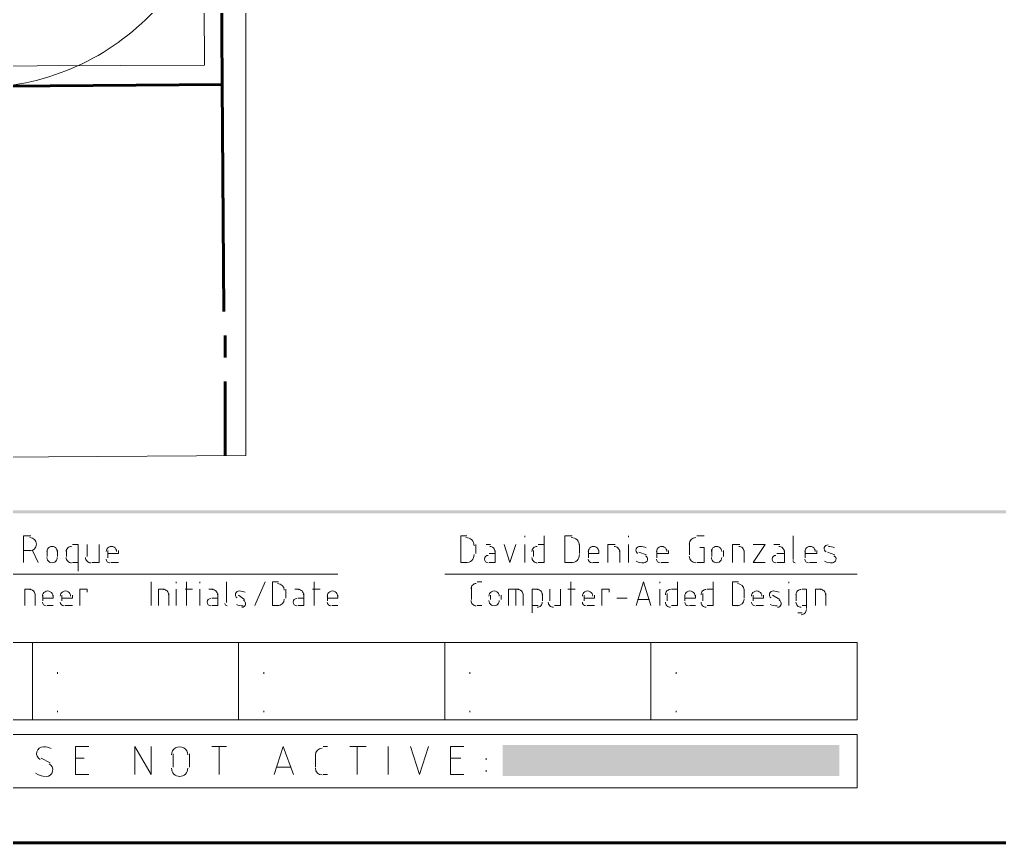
# Model space of a CAD drawing. Header units: millimetres. Extents: x 5.9 to 40.1, y 2 to 30.5.
# Drawn here: x 25.465 to 28.521, y 2.43 to 5.002 of the extents above; entities that cross this region are included whole.
import ezdxf

# ---------------------------------------------------------------- set-up
doc = ezdxf.new("R2010")
doc.units = ezdxf.units.MM
for name, color, linetype in [('PDF_0', 7, 'Continuous'), ('PDF_S31$BOUNDARY-NODE', 3, 'Continuous'), ('PDF_S31$Notes', 6, 'Continuous')]:
    doc.layers.add(name, color=color, linetype=linetype)
doc.layers.add('PDF_S31$LOTS', color=254, linetype='Continuous', true_color=0xdcdcdc)

msp = doc.modelspace()

# ---------------------------------------------------------------- linework, layer by layer
at = {"layer": 'PDF_0', "lineweight": 0, "const_width": 0.00925}
msp.add_lwpolyline([(40.0887, 2.4351), (40.0887, 30.5349), (5.8905, 30.5349), (5.8905, 2.4351)], close=True, dxfattribs=at)
at = {"layer": 'PDF_0', "lineweight": 9}
for points in [[(14.2654, 21.813), (14.27, 17.0795), (13.6546, 17.0795), (13.6546, 16.5521), (14.0849, 16.3115), (14.0803, 15.9228), (14.0803, 12.124), (19.8826, 12.124), (19.8826, 11.5688), (20.1787, 11.7539), (20.7848, 11.7585), (20.7895, 11.541), (21.6084, 11.541), (21.6038, 11.7724), (24.4124, 11.8047), (24.3985, 11.2588), (24.3754, 10.2177), (24.38, 9.7874), (20.0584, 9.7318), (20.0168, 3.6011), (26.1707, 3.6427), (26.1707, 9.0517), (29.0441, 9.0285)], [(25.4766, 3.3096), (25.4766, 3.3928), (25.4998, 3.3928)], [(26.8601, 3.3928), (26.8416, 3.3928), (26.8416, 3.3096), (26.8601, 3.3096)], [(27.0406, 3.3882), (27.0406, 3.3928)], [(27.1007, 3.3928), (27.1007, 3.3096), (27.0822, 3.3096)], [(27.1886, 3.3928), (27.1655, 3.3928), (27.1655, 3.3096), (27.1886, 3.3096)], [(27.3644, 3.3882), (27.3644, 3.3928)], [(27.5773, 3.3928), (27.6004, 3.3928)], [(27.878, 3.3188), (27.878, 3.3928)], [(25.6478, 3.2818), (25.6478, 3.3651), (25.6293, 3.3651)], [(25.6756, 3.3651), (25.6756, 3.3281)], [(25.6895, 3.3096), (25.7126, 3.3096), (25.7126, 3.3651)], [(26.8879, 3.3373), (26.8879, 3.3651)], [(26.9203, 3.3651), (26.9341, 3.3651)], [(26.9758, 3.3651), (26.9943, 3.3096), (27.0128, 3.3651)], [(27.0406, 3.3096), (27.0406, 3.3651)], [(27.0822, 3.3651), (27.1007, 3.3651)], [(27.2118, 3.3373), (27.2118, 3.3651)], [(27.2997, 3.3096), (27.2997, 3.3651), (27.3228, 3.3651)], [(27.3644, 3.3096), (27.3644, 3.3651)], [(27.5542, 3.3327), (27.5542, 3.3697)], [(27.6883, 3.3096), (27.6883, 3.3651), (27.7115, 3.3651)], [(27.7531, 3.3651), (27.7901, 3.3651), (27.7531, 3.3096), (27.7901, 3.3096)], [(27.8179, 3.3651), (27.8364, 3.3651)], [(25.4998, 3.3466), (25.4766, 3.3466)], [(25.5044, 3.3466), (25.5229, 3.3096)], [(25.5507, 3.3281), (25.5507, 3.3466)], [(25.583, 3.3466), (25.583, 3.3281)], [(25.6108, 3.3466), (25.6108, 3.3281)], [(25.7404, 3.3234), (25.7404, 3.3466)], [(25.7728, 3.3466), (25.7728, 3.3373), (25.7404, 3.3373)], [(26.948, 3.3466), (26.948, 3.3096), (26.9295, 3.3096)], [(26.9295, 3.3373), (26.948, 3.3373)], [(27.0683, 3.3281), (27.0683, 3.3466)], [(27.2395, 3.3234), (27.2395, 3.3466)], [(27.2719, 3.3466), (27.2719, 3.3373), (27.2395, 3.3373)], [(27.3367, 3.3466), (27.3367, 3.3096)], [(27.3968, 3.3419), (27.42, 3.3327)], [(27.4524, 3.3234), (27.4524, 3.3466)], [(27.4894, 3.3466), (27.4894, 3.3373), (27.4524, 3.3373)], [(27.5865, 3.3558), (27.6004, 3.3558), (27.6004, 3.3096), (27.5773, 3.3096)], [(27.6236, 3.3281), (27.6236, 3.3466)], [(27.6606, 3.3466), (27.6606, 3.3281)], [(27.7254, 3.3466), (27.7254, 3.3096)], [(27.8503, 3.3466), (27.8503, 3.3096), (27.8271, 3.3096)], [(27.8271, 3.3373), (27.8503, 3.3373)], [(27.9151, 3.3234), (27.9151, 3.3466)], [(27.9521, 3.3466), (27.9521, 3.3373), (27.9151, 3.3373)], [(27.9845, 3.3419), (28.0076, 3.3327)], [(25.6293, 3.3096), (25.6478, 3.3096)], [(25.7728, 3.3096), (25.7496, 3.3096)], [(27.2719, 3.3096), (27.2534, 3.3096)], [(27.4894, 3.3096), (27.4662, 3.3096)], [(27.9521, 3.3096), (27.9289, 3.3096)], [(25.8746, 3.1754), (25.8746, 3.2494)], [(25.9532, 3.2448), (25.9532, 3.2494)], [(25.9856, 3.1754), (25.9856, 3.2494)], [(26.0272, 3.2448), (26.0272, 3.2494)], [(26.1105, 3.1846), (26.1105, 3.2494)], [(26.1984, 3.1754), (26.2308, 3.2494)], [(26.2725, 3.2494), (26.254, 3.2494), (26.254, 3.1754), (26.2725, 3.1754)], [(26.3835, 3.1754), (26.3835, 3.2494)], [(26.8925, 3.2494), (26.9064, 3.2494)], [(27.184, 3.1754), (27.184, 3.2494)], [(27.3876, 3.1754), (27.4107, 3.2494), (27.4339, 3.1754)], [(27.4616, 3.2448), (27.4616, 3.2494)], [(27.5171, 3.2494), (27.5171, 3.1754), (27.4986, 3.1754)], [(27.6282, 3.2494), (27.6282, 3.1754), (27.6097, 3.1754)], [(27.7068, 3.2494), (27.6883, 3.2494), (27.6883, 3.1754), (27.7068, 3.1754)], [(27.8642, 3.2448), (27.8642, 3.2494)], [(25.4813, 3.1754), (25.4813, 3.2263), (25.4998, 3.2263)], [(25.5136, 3.2124), (25.5136, 3.1754)], [(25.6525, 3.1754), (25.6525, 3.2263), (25.6756, 3.2263), (25.6756, 3.217)], [(25.8977, 3.1754), (25.8977, 3.2263), (25.9162, 3.2263)], [(25.9301, 3.2124), (25.9301, 3.1754)], [(25.9532, 3.1754), (25.9532, 3.2263)], [(25.981, 3.2263), (26.0041, 3.2263)], [(26.0272, 3.1754), (26.0272, 3.2263)], [(26.055, 3.2263), (26.0689, 3.2263)], [(26.0828, 3.2124), (26.0828, 3.1754), (26.0643, 3.1754)], [(26.2956, 3.1985), (26.2956, 3.2263)], [(26.3234, 3.2263), (26.3373, 3.2263)], [(26.3511, 3.2124), (26.3511, 3.1754), (26.3326, 3.1754)], [(26.3789, 3.2263), (26.402, 3.2263)], [(26.874, 3.1939), (26.874, 3.2309)], [(26.9897, 3.1754), (26.9897, 3.2263), (27.022, 3.2263)], [(27.0128, 3.1754), (27.0128, 3.2263)], [(27.0359, 3.2124), (27.0359, 3.1754)], [(27.0637, 3.1522), (27.0637, 3.2263), (27.0822, 3.2263)], [(27.0961, 3.2124), (27.0961, 3.1893)], [(27.1192, 3.2263), (27.1192, 3.1893)], [(27.1331, 3.1754), (27.1516, 3.1754), (27.1516, 3.2263)], [(27.1747, 3.2263), (27.1979, 3.2263)], [(27.2812, 3.1754), (27.2812, 3.2263), (27.3043, 3.2263), (27.3043, 3.217)], [(27.4616, 3.1754), (27.4616, 3.2263)], [(27.4848, 3.1893), (27.4848, 3.2124)], [(27.4986, 3.2263), (27.5171, 3.2263)], [(27.5958, 3.1893), (27.5958, 3.2124)], [(27.6097, 3.2263), (27.6282, 3.2263)], [(27.7254, 3.1985), (27.7254, 3.2263)], [(27.8642, 3.1754), (27.8642, 3.2263)], [(27.8873, 3.2124), (27.8873, 3.1893)], [(27.9197, 3.1661), (27.9197, 3.2263), (27.9058, 3.2263)], [(27.9475, 3.1754), (27.9475, 3.2263), (27.966, 3.2263)], [(27.9798, 3.2124), (27.9798, 3.1754)], [(25.5368, 3.1893), (25.5368, 3.2078)], [(25.5692, 3.2078), (25.5692, 3.1985), (25.5368, 3.1985)], [(25.5969, 3.1893), (25.5969, 3.2078)], [(25.6293, 3.2078), (25.6293, 3.1985), (25.5969, 3.1985)], [(26.0643, 3.1985), (26.0828, 3.1985)], [(26.1475, 3.2078), (26.1661, 3.1939)], [(26.3326, 3.1985), (26.3511, 3.1985)], [(26.4252, 3.1893), (26.4252, 3.2078)], [(26.4576, 3.2078), (26.4576, 3.1985), (26.4252, 3.1985)], [(26.9341, 3.1939), (26.9341, 3.2078)], [(26.9665, 3.2078), (26.9665, 3.1939)], [(27.2256, 3.1893), (27.2256, 3.2078)], [(27.258, 3.2078), (27.258, 3.1985), (27.2256, 3.1985)], [(27.3274, 3.1985), (27.3598, 3.1985)], [(27.4292, 3.1939), (27.3922, 3.1939)], [(27.5403, 3.1893), (27.5403, 3.2078)], [(27.5727, 3.2078), (27.5727, 3.1985), (27.5403, 3.1985)], [(27.7531, 3.1893), (27.7531, 3.2078)], [(27.7855, 3.2078), (27.7855, 3.1985), (27.7531, 3.1985)], [(27.8133, 3.2078), (27.8364, 3.1939)], [(25.5692, 3.1754), (25.5507, 3.1754)], [(25.6293, 3.1754), (25.6062, 3.1754)], [(26.4576, 3.1754), (26.439, 3.1754)], [(26.9064, 3.1754), (26.8925, 3.1754)], [(27.0822, 3.1754), (27.0637, 3.1754)], [(27.258, 3.1754), (27.2349, 3.1754)], [(27.5727, 3.1754), (27.5542, 3.1754)], [(27.7855, 3.1754), (27.7624, 3.1754)], [(27.8919, 3.1522), (27.9058, 3.1522)], [(27.9058, 3.1754), (27.9197, 3.1754)], [(25.583, 2.9625), (25.583, 2.9672)], [(26.2262, 2.9625), (26.2262, 2.9672)], [(26.8694, 2.9625), (26.8694, 2.9672)], [(27.5125, 2.9625), (27.5125, 2.9672)], [(25.583, 2.8422), (25.583, 2.8469)], [(26.2262, 2.8422), (26.2262, 2.8469)], [(26.8694, 2.8422), (26.8694, 2.8469)], [(27.5125, 2.8422), (27.5125, 2.8469)], [(25.6802, 2.6479), (25.6386, 2.6479), (25.6386, 2.7358), (25.6802, 2.7358)], [(25.8237, 2.6479), (25.8237, 2.7358), (25.8746, 2.6479), (25.8746, 2.7358)], [(26.0643, 2.7358), (26.1105, 2.7358)], [(26.0874, 2.6479), (26.0874, 2.7358)], [(26.2586, 2.6479), (26.2864, 2.7358), (26.3187, 2.6479)], [(26.4113, 2.7358), (26.4252, 2.7358)], [(26.4946, 2.7358), (26.5455, 2.7358)], [(26.5177, 2.6479), (26.5177, 2.7358)], [(26.6149, 2.6479), (26.6149, 2.7358)], [(26.6843, 2.7358), (26.712, 2.6479), (26.7398, 2.7358)], [(26.8509, 2.6479), (26.8092, 2.6479), (26.8092, 2.7358), (26.8509, 2.7358)], [(25.5322, 2.6988), (25.5599, 2.6849)], [(25.6663, 2.6988), (25.6386, 2.6988)], [(25.944, 2.671), (25.944, 2.7127)], [(25.9949, 2.7127), (25.9949, 2.671)], [(26.3881, 2.671), (26.3881, 2.7127)], [(26.8416, 2.6988), (26.8092, 2.6988)], [(26.9203, 2.6942), (26.9203, 2.6988)], [(26.3095, 2.671), (26.2678, 2.671)], [(26.9203, 2.6571), (26.9203, 2.6618)], [(26.4252, 2.6479), (26.4113, 2.6479)]]:
    msp.add_lwpolyline(points, dxfattribs=at)
for points in [[(27.4195, 3.355, 0.094475), (27.4, 3.3593, 0.787413), (27.3926, 3.3378)], [(27.3881, 3.313, 0.141729), (27.4124, 3.3084, 0.787414), (27.4175, 3.3304)], [(27.9758, 3.313, 0.141729), (28.0001, 3.3084, 0.787414), (28.0051, 3.3304)], [(26.1683, 3.2166, 0.094477), (26.1506, 3.2205, 0.787413), (26.1433, 3.199)], [(27.8341, 3.2166, 0.094477), (27.8163, 3.2205, 0.787413), (27.8091, 3.199)], [(25.5635, 2.7297, 0.094475), (25.5389, 2.7347, 0.787412), (25.5289, 2.6953)]]:
    msp.add_lwpolyline(points, format="xyb", dxfattribs=at)
at = {"layer": 'PDF_0', "color": 8, "lineweight": 0, "true_color": 0x808080}
for points in [[(24.8612, 3.2725), (26.4576, 3.2725)], [(26.7907, 3.2725), (28.077, 3.2725)]]:
    msp.add_lwpolyline(points, dxfattribs=at)
at = {"layer": 'PDF_0', "color": 254, "lineweight": 0, "true_color": 0xdcdcdc}
for points in [[(24.8612, 2.8191), (28.077, 2.8191), (28.077, 3.0597), (24.8612, 3.0597)], [(24.8612, 2.7728), (28.077, 2.7728), (28.077, 2.6063), (24.8612, 2.6063)]]:
    msp.add_lwpolyline(points, close=True, dxfattribs=at)
for points in [[(25.5044, 2.8191), (25.5044, 3.0597)], [(26.1475, 2.8191), (26.1475, 3.0597)], [(26.7907, 2.8191), (26.7907, 3.0597)], [(27.4339, 2.8191), (27.4339, 3.0597)]]:
    msp.add_lwpolyline(points, dxfattribs=at)
at = {"layer": 'PDF_0', "lineweight": 9}
for centre, radius, start, end in [((25.4966, 3.3663), 0.0208, 270, 90), ((26.857, 3.3617), 0.0254, 0, 90.0001), ((27.1856, 3.3617), 0.0254, 0, 90.0001), ((27.5743, 3.3663), 0.0208, 90, 180), ((27.9861, 3.3524), 0.0116, 87.0391, 239.9085), ((25.5661, 3.3432), 0.0162, 359.9999, 180.0001), ((25.6262, 3.3432), 0.0162, 89.9999, 180.0001), ((25.7511, 3.3432), 0.0162, 359.9999, 180.0001), ((26.857, 3.3339), 0.0254, 269.9999, 359.9999), ((26.9311, 3.3432), 0.0162, 359.9999, 90.0001), ((27.0791, 3.3432), 0.0162, 89.9999, 180.0001), ((27.1856, 3.3339), 0.0254, 269.9999, 359.9999), ((27.255, 3.3432), 0.0162, 359.9999, 180.0001), ((27.3198, 3.3432), 0.0162, 359.9999, 90.0001), ((27.4678, 3.3432), 0.0162, 359.9999, 180.0001), ((27.639, 3.3432), 0.0162, 359.9999, 180.0001), ((27.7084, 3.3432), 0.0162, 359.9999, 90.0001), ((27.8334, 3.3432), 0.0162, 359.9999, 90.0001), ((27.9306, 3.3432), 0.0162, 359.9999, 180.0001), ((27.9861, 3.3061), 0.0532, 66.6761, 88.2642), ((25.5661, 3.3246), 0.0162, 179.9999, 0.0001), ((25.6262, 3.3246), 0.0162, 179.9999, 270.0001), ((25.6864, 3.3246), 0.0162, 179.9999, 270.0001), ((25.7465, 3.32), 0.0116, 180.0001, 269.9999), ((26.9264, 3.32), 0.0116, 90.0001, 269.9999), ((27.0791, 3.3246), 0.0162, 179.9999, 270.0001), ((27.2504, 3.32), 0.0116, 180.0001, 269.9999), ((27.4632, 3.32), 0.0116, 180.0001, 269.9999), ((27.5743, 3.3293), 0.0208, 180, 270), ((27.639, 3.3246), 0.0162, 179.9999, 0.0001), ((27.8241, 3.32), 0.0116, 90.0001, 269.9999), ((27.8843, 3.3154), 0.00694, 179.9999, 270.0001), ((27.9259, 3.32), 0.0116, 180.0001, 269.9999), ((26.2694, 3.2228), 0.0208, 0, 90), ((26.8894, 3.2275), 0.0162, 89.9999, 180.0001), ((27.7038, 3.2228), 0.0208, 0, 90), ((25.4966, 3.209), 0.0162, 359.9999, 90.0001), ((25.5522, 3.2043), 0.0162, 359.9999, 180.0001), ((25.6077, 3.2043), 0.0162, 359.9999, 180.0001), ((25.9131, 3.209), 0.0162, 359.9999, 90.0001), ((26.0658, 3.209), 0.0162, 359.9999, 90.0001), ((26.3342, 3.209), 0.0162, 359.9999, 90.0001), ((26.4406, 3.2043), 0.0162, 359.9999, 180.0001), ((26.945, 3.2043), 0.0162, 359.9999, 180.0001), ((27.019, 3.209), 0.0162, 359.9999, 90.0001), ((27.0791, 3.209), 0.0162, 359.9999, 90.0001), ((27.2365, 3.2043), 0.0162, 359.9999, 180.0001), ((27.4956, 3.209), 0.0162, 89.9999, 180.0001), ((27.5557, 3.2043), 0.0162, 359.9999, 180.0001), ((27.6066, 3.209), 0.0162, 89.9999, 180.0001), ((27.764, 3.2043), 0.0162, 359.9999, 180.0001), ((27.9028, 3.209), 0.0162, 89.9999, 180.0001), ((27.9629, 3.209), 0.0162, 359.9999, 90.0001), ((25.5475, 3.1858), 0.0116, 180.0001, 269.9999), ((25.6031, 3.1858), 0.0116, 180.0001, 269.9999), ((26.0612, 3.1858), 0.0116, 90.0001, 269.9999), ((26.1121, 3.1812), 0.00694, 179.9999, 270.0001), ((26.1583, 3.1812), 0.0116, 270.5272, 63.3967), ((26.2694, 3.1951), 0.0208, 270, 360), ((26.3295, 3.1858), 0.0116, 90.0001, 269.9999), ((26.436, 3.1858), 0.0116, 180.0001, 269.9999), ((26.8894, 3.1905), 0.0162, 179.9999, 270.0001), ((26.945, 3.1905), 0.0162, 179.9999, 0.0001), ((27.0791, 3.1858), 0.0162, 269.9999, 0.0001), ((27.13, 3.1858), 0.0162, 179.9999, 270.0001), ((27.2318, 3.1858), 0.0116, 180.0001, 269.9999), ((27.4956, 3.1858), 0.0162, 179.9999, 270.0001), ((27.5511, 3.1858), 0.0116, 180.0001, 269.9999), ((27.6066, 3.1858), 0.0162, 179.9999, 270.0001), ((27.7038, 3.1951), 0.0208, 270, 360), ((27.7593, 3.1858), 0.0116, 180.0001, 269.9999), ((27.8288, 3.1812), 0.0116, 270.5272, 63.3967), ((27.9028, 3.1858), 0.0162, 179.9999, 270.0001), ((26.1583, 3.2136), 0.0393, 243.5614, 275.8283), ((27.8241, 3.2136), 0.0393, 243.5614, 275.8283), ((27.9028, 3.1627), 0.0162, 269.9999, 0.0001), ((25.964, 2.7092), 0.0254, 0, 180.0001), ((26.4082, 2.7092), 0.0208, 90, 180), ((25.5475, 2.663), 0.0208, 270.2417, 63.111), ((25.964, 2.6676), 0.0254, 179.9999, 359.9999), ((26.4082, 2.6676), 0.0208, 180, 270), ((25.5475, 2.7), 0.0578, 235.4317, 267.6982)]:
    msp.add_arc(centre, radius, start, end, dxfattribs=at)
at = {"layer": 'PDF_0', "transparency": 33554559}
for points in [[(5.8905, 3.4715), (5.8905, 3.4622), (40.0887, 3.4715)], [(5.8905, 3.4622), (40.0887, 3.4715), (40.0887, 3.4622)]]:
    msp.add_solid(points, dxfattribs=at)
at = {"layer": 'PDF_0', "color": 61, "true_color": 0xdfff7f, "transparency": 33554559}
for points in [[(26.9712, 2.7404), (26.9712, 2.6433), (28.0215, 2.7404)], [(26.9712, 2.6433), (28.0215, 2.7404), (28.0215, 2.6433)]]:
    msp.add_solid(points, dxfattribs=at)
at = {"layer": 'PDF_S31$BOUNDARY-NODE', "lineweight": 60}
for points in [[(26.092, 5.4657), (26.0966, 4.7995), (26.1013, 4.0915)], [(26.0966, 4.7995), (25.4257, 4.7948)], [(26.1059, 4.0175), (26.1059, 3.9481)], [(26.1059, 3.8741), (26.1059, 3.6423)]]:
    msp.add_lwpolyline(points, dxfattribs=at)
at = {"layer": 'PDF_S31$LOTS', "lineweight": 0}
msp.add_arc((25.3301, 5.5503), 0.7611, 270.3625, 0.445, dxfattribs=at)
at = {"layer": 'PDF_S31$Notes', "lineweight": 0}
msp.add_lwpolyline([(20.3036, 4.8365), (20.2666, 9.6486), (26.0134, 9.7874), (26.0411, 4.8596)], close=True, dxfattribs=at)

doc.saveas('drawing.dxf')
